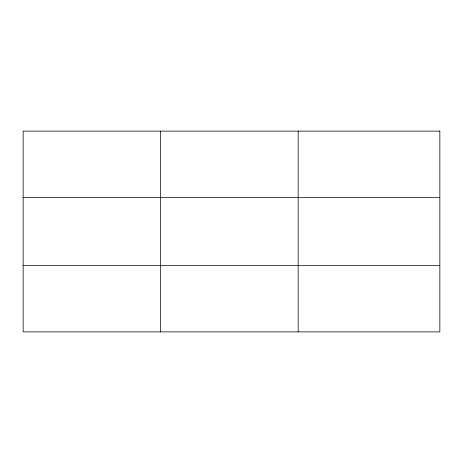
<?xml version="1.0" encoding="UTF-8"?>
<svg xmlns="http://www.w3.org/2000/svg" width="463" height="463" viewBox="0 0 463 463"><rect width="100%" height="100%" fill="white"/><g stroke="black" fill="none" stroke-linecap="round" stroke-linejoin="round"><path stroke-width="0.69" d="M160.661 131.11L160.661 331.89M298.172 131.11L298.172 331.89M23.15 197.365L439.85 197.365M23.15 265.635L439.85 265.635M439.85 131.11L439.85 331.89L23.15 331.89L23.15 131.11L439.85 131.11"/></g></svg>
